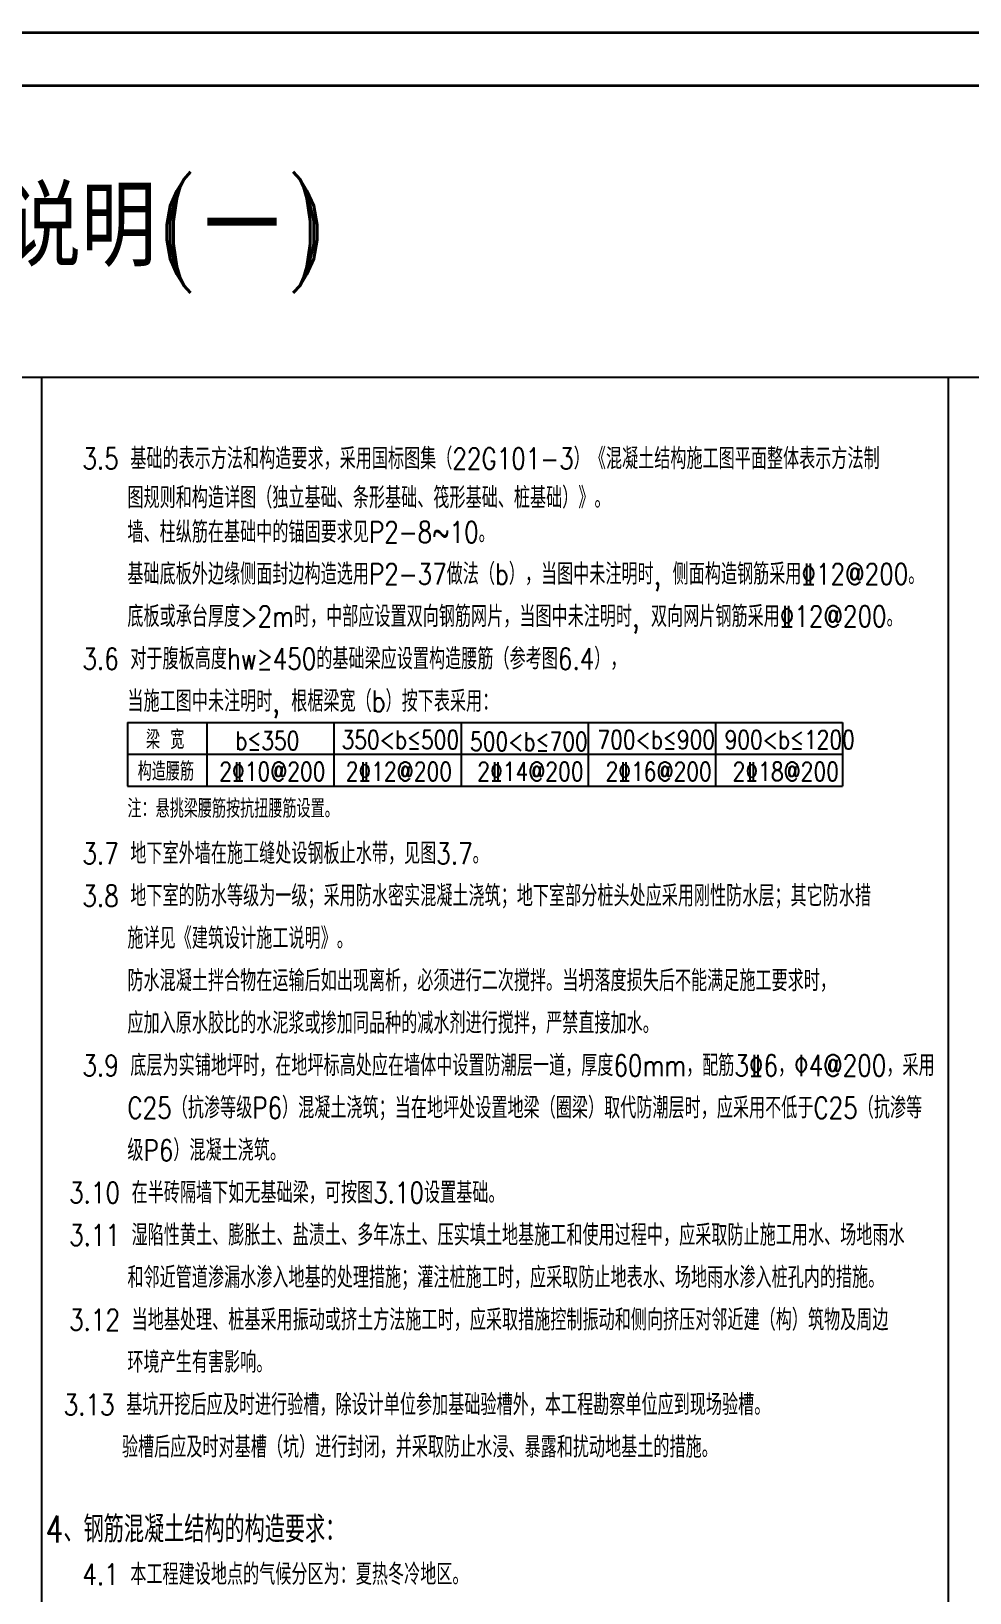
# Model space of a CAD drawing. Extents: x 497777 to 784122, y -229332 to 980813.
# Drawn here: x 540221 to 557940, y 851359 to 880820 of the extents above; entities that cross this region are included whole.
import ezdxf
from ezdxf.enums import TextEntityAlignment as Align

# ---------------------------------------------------------------- set-up
doc = ezdxf.new("R2010")
doc.units = 0
doc.header["$LTSCALE"] = 1000
doc.header["$MEASUREMENT"] = 0
for name, color, linetype in [('0-cxFrame', 155, 'Continuous'), ('S-SHAPE', 51, 'Continuous'), ('S-SS', 111, 'Continuous'), ('S-TEXT', 211, 'Continuous'), ('S-TK', 165, 'Continuous')]:
    doc.layers.add(name, color=color, linetype=linetype)
doc.styles.add('cx_tuqian1', font='')
doc.styles.add('SS1', font='tj-romans1.shx', dxfattribs={"width": 0.7, "bigfont": 'tj-hztxt1.shx'})
doc.styles.add('TKZ1', font='tjromant.shx', dxfattribs={"width": 0.7, "bigfont": 'tjhts.shx'})
doc.styles.add('黑体', font='simhei.ttf', dxfattribs={"height": 12})
doc.styles.get('cx_tuqian1').set_extended_font_data('SimSun')

# ---------------------------------------------------------------- blocks, each defined once
blk = doc.blocks.new('TK22.A1 L(Dragon)')
at = {"layer": '0-cxFrame', "color": 7, "const_width": 0.5}
blk.add_lwpolyline([(0, 0), (-841, 0), (-841, 594), (0, 594)], close=True, dxfattribs=at)
at = {"layer": '0-cxFrame', "const_width": 0.5}
blk.add_lwpolyline([(-80, 10), (-821, 10), (-821, 584), (-80, 584)], close=True, dxfattribs=at)
at = {"style": '黑体', "flags": 4}
blk.add_attdef('图幅', text='', height=3.3, dxfattribs=at).set_placement((-40, 3), align=Align.RIGHT)
at = {"layer": 'Defpoints', "color": 6, "flags": 4}
for tag, height, style, p in [('tufu', 3.3, '黑体', (-12, 12)), ('dwfname', 4, 'cx_tuqian1', (-80, 3))]:
    blk.add_attdef(tag, text='', height=height, dxfattribs=dict(at, style=style)).set_placement(p, align=Align.RIGHT)

msp = doc.modelspace()

# ---------------------------------------------------------------- linework, layer by layer
at = {"layer": 'S-SHAPE'}
for p, q in [((542037.4, 867779.9), (555537.4, 867779.9)), ((542037.4, 867779.9), (542037.4, 866579.9)), ((555537.4, 867779.9), (555537.4, 866579.9)), ((555537.4, 867779.9), (555537.4, 866579.9)), ((542037.4, 866579.9), (555537.4, 866579.9))]:
    msp.add_line(p, q, dxfattribs=at)
at = {"layer": 'S-TK'}
for p, q in [((506801.7, 874295.1), (573901.7, 874295.1)), ((540421.4, 822495.1), (540421.4, 874295.1)), ((557539.5, 822495.1), (557539.5, 874295.1)), ((543537.4, 867779.9), (543537.4, 866579.9)), ((545937.4, 867779.9), (545937.4, 866579.9)), ((548337.4, 867779.9), (548337.4, 866579.9)), ((550737.4, 867779.9), (550737.4, 866579.9)), ((553137.4, 867779.9), (553137.4, 866579.9)), ((542037.4, 867179.9), (555537.4, 867179.9))]:
    msp.add_line(p, q, dxfattribs=at)

# ---------------------------------------------------------------- block references
at = {"layer": '0-cxFrame', "xscale": 100, "yscale": 100, "zscale": 100}
msp.add_blockref('TK22.A1 L(Dragon)', (581901.7, 821395.1), dxfattribs=at)

# ---------------------------------------------------------------- texts
at = {"layer": 'S-SS', "style": 'TKZ1'}
msp.add_text('混凝土结构设计总说明(一)', height=1500, dxfattribs=at).set_placement((528335.7, 876381.4))
at = {"layer": 'S-SS', "style": 'SS1', "width": 0.8}
for s, height, p in [('3.5 基础的表示方法和构造要求，采用国标图集（22G101-3）《混凝土结构施工图平面整体表示方法制', 400, (541187.4, 872557.1)), ('图规则和构造详图（独立基础、条形基础、筏形基础、桩基础）》。', 400, (542037.4, 871819.6)), ('墙、柱纵筋在基础中的锚固要求见P2-8~10。', 400, (542037.4, 871169.5)), ('基础底板外边缘侧面封边构造选用P2-37做法（b），当图中未注明时, 侧面构造钢筋采用\x9912@200。', 400, (542037.4, 870379.9)), ('底板或承台厚度>2m时，中部应设置双向钢筋网片，当图中未注明时, 双向网片钢筋采用\x9912@200。', 400, (542037.4, 869579.9)), ('3.6 对于腹板高度hw\x9e450的基础梁应设置构造腰筋（参考图6.4），', 400, (541187.4, 868779.9)), ('当施工图中未注明时, 根椐梁宽（b）按下表采用：', 400, (542037.4, 867979.9)), ('梁 宽', 350, (542388.8, 867279.9)), ('b\x9d350', 350, (544072.6, 867261.4)), ('350<b\x9d500', 350, (546080.4, 867279.9)), ('500<b\x9d700', 350, (548506, 867242.9)), ('700<b\x9d900', 350, (550910.2, 867279.9)), ('900<b\x9d1200', 350, (553310.2, 867279.9)), ('构造腰筋', 350, (542231.5, 866679.9)), ('2\x9910@200', 350, (543772.5, 866679.9)), ('2\x9912@200', 350, (546160.1, 866679.9)), ('2\x9914@200', 350, (548644.3, 866679.9)), ('2\x9916@200', 350, (551064.7, 866679.9)), ('2\x9918@200', 350, (553464.7, 866679.9)), ('注：悬挑梁腰筋按抗扭腰筋设置。', 350, (542037.4, 865979.9)), ('3.7 地下室外墙在施工缝处设钢板止水带，见图3.7。', 400, (541187.4, 865107.4)), ('3.8 地下室的防水等级为一级；采用防水密实混凝土浇筑；地下室部分桩头处应采用刚性防水层；其它防水措', 400, (541187.4, 864307.4)), ('施详见《建筑设计施工说明》。', 400, (542037.4, 863507.4)), ('防水混凝土拌合物在运输后如出现离析，必须进行二次搅拌。当坍落度损失后不能满足施工要求时，', 400, (542037.4, 862707.4)), ('应加入原水胶比的水泥浆或掺加同品种的减水剂进行搅拌，严禁直接加水。 ', 400, (542037.4, 861907.4)), ('3.9 底层为实铺地坪时，在地坪标高处应在墙体中设置防潮层一道，厚度60mm，配筋3\x996，\x974@200，采用', 400, (541187.4, 861107.4)), ('C25（抗渗等级P6）混凝土浇筑；当在地坪处设置地梁（圈梁）取代防潮层时，应采用不低于C25（抗渗等', 400, (542037.4, 860307.4)), ('级P6）混凝土浇筑。', 400, (542037.4, 859507.4)), ('3.10 在半砖隔墙下如无基础梁，可按图3.10设置基础。', 400, (540937.4, 858707.4)), ('3.11 湿陷性黄土、膨胀土、盐渍土、多年冻土、压实填土地基施工和使用过程中，应采取防止施工用水、场地雨水', 400, (540937.4, 857907.4)), ('和邻近管道渗漏水渗入地基的处理措施；灌注桩施工时，应采取防止地表水、场地雨水渗入桩孔内的措施。', 400, (542037.4, 857107.4)), ('3.12 当地基处理、桩基采用振动或挤土方法施工时，应采取措施控制振动和侧向挤压对邻近建（构）筑物及周边', 400, (540937.4, 856307.4)), ('环境产生有害影响。', 400, (542037.4, 855507.4)), ('3.13 基坑开挖后应及时进行验槽，除设计单位参加基础验槽外，本工程勘察单位应到现场验槽。', 400, (540834.4, 854707.4)), ('验槽后应及时对基槽（坑）进行封闭，并采取防止水浸、暴露和扰动地基土的措施。', 400, (541934.4, 853907.4)), ('4.1 本工程建设地点的气候分区为：夏热冬冷地区。', 400, (541187.4, 851507.4))]:
    msp.add_text(s, height=height, dxfattribs=at).set_placement(p)
at = {"layer": 'S-TEXT', "style": 'SS1', "width": 0.8}
msp.add_text('4、钢筋混凝土结构的构造要求：', height=500, dxfattribs=at).set_placement((540487.4, 852307.4))

doc.saveas('drawing.dxf')
